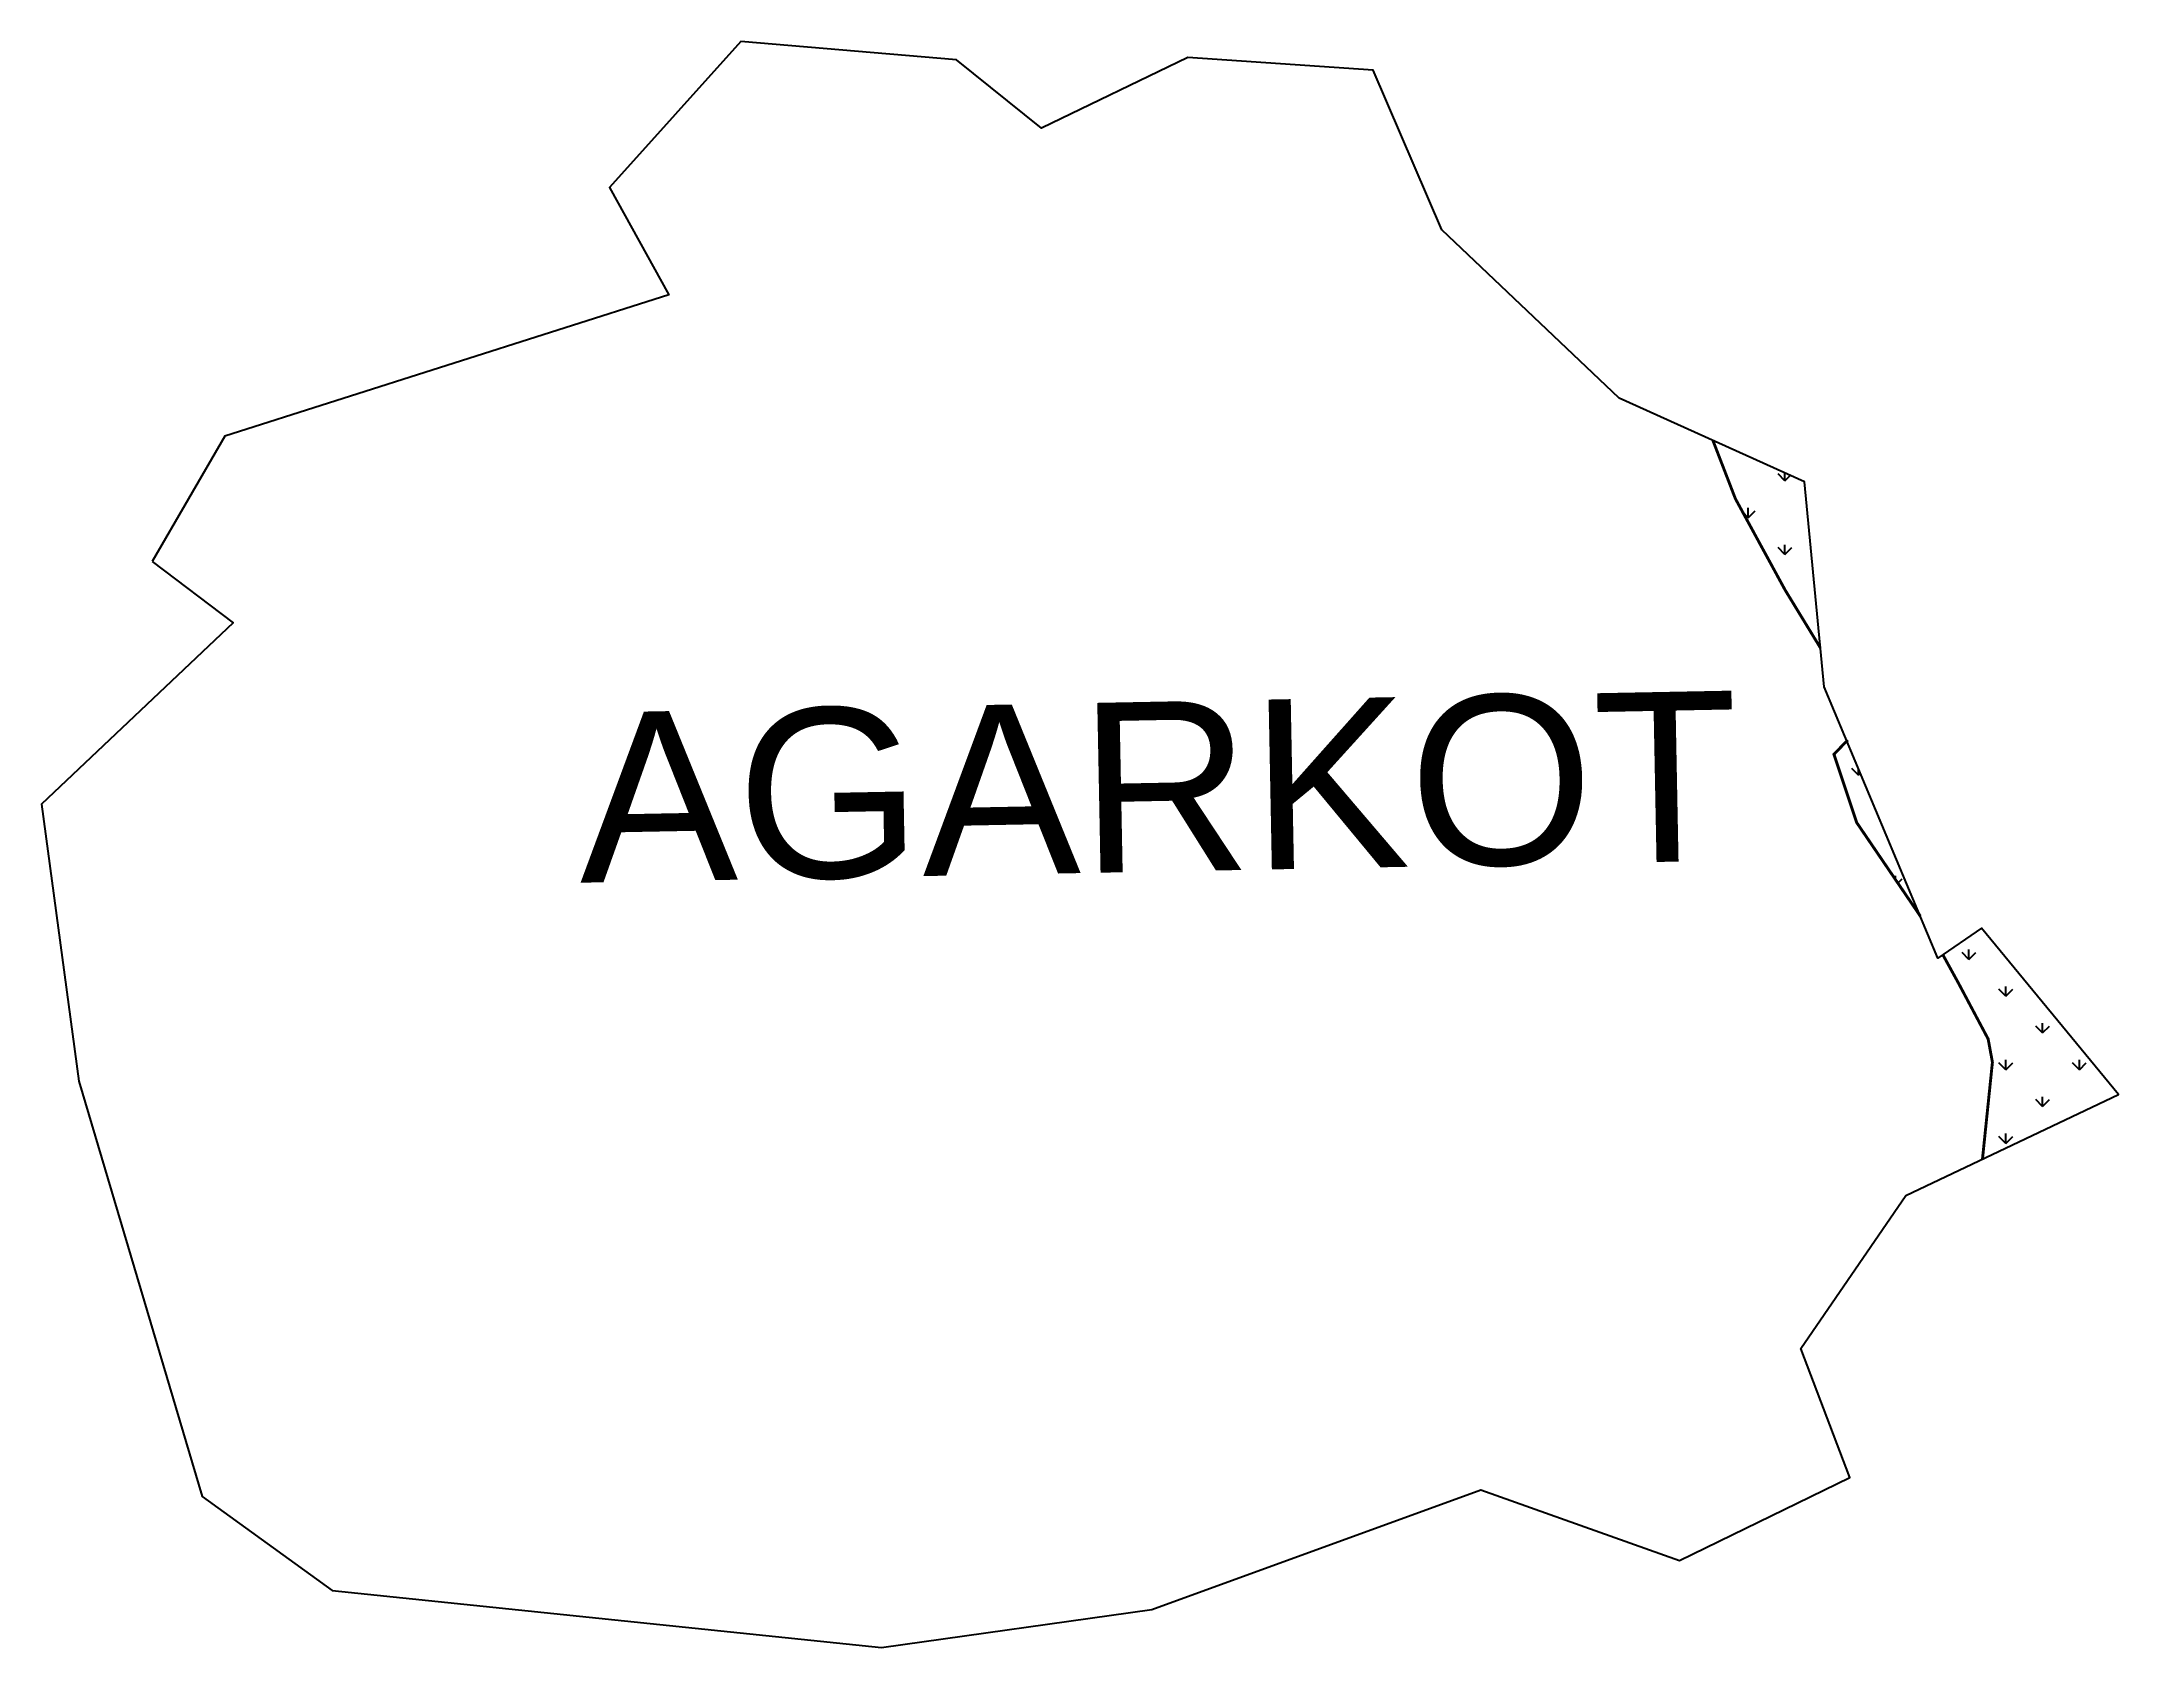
# Model space of a CAD drawing. Header units: metres. Extents: x 280926 to 281644, y 2051707 to 2052262.
import ezdxf

# ---------------------------------------------------------------- set-up
doc = ezdxf.new("R2010")
doc.units = ezdxf.units.M
doc.header["$MEASUREMENT"] = 0
for name, color, linetype in [('MANGROOVE BUFFER ZONE', 120, 'Continuous'), ('village', 3, 'Continuous'), ('VILLAGE NAME', 250, 'Continuous')]:
    doc.layers.add(name, color=color, linetype=linetype)
doc.styles.get("Standard").update_dxf_attribs({"font": 'simplex.shx'})

msp = doc.modelspace()

# ---------------------------------------------------------------- hatches: boundary and pattern name
at = {"layer": 'MANGROOVE BUFFER ZONE'}
h = msp.add_hatch(dxfattribs=at)
h.set_pattern_fill('GRASS', color=256, scale=18)
h.paths.add_polyline_path([(281535.64, 2052109.8), (281504.01, 2052124.1), (281511.77, 2052104), (281528.94, 2052072.47), (281541.17, 2052052.42)])
h = msp.add_hatch(dxfattribs=at)
h.set_pattern_fill('GRASS', color=256, scale=18)
h.paths.add_polyline_path([(281550.32, 2052020.25), (281545.86, 2052015.57), (281553.72, 2051992), (281575.76, 2051959.6)])
h = msp.add_hatch(dxfattribs=at)
h.set_pattern_fill('GRASS', color=256, scale=18)
h.paths.add_polyline_path([(281596.92, 2051955.46), (281583.53, 2051946.27), (281588.91, 2051936.49), (281599.19, 2051917.15), (281600.67, 2051909.11), (281597.23, 2051875.63), (281644.26, 2051897.95)])

# ---------------------------------------------------------------- linework, layer by layer
at = {"color": 3, "flags": 128}
msp.add_lwpolyline([(280989.31, 2052125.59), (280964.2, 2052082.29)], dxfattribs=at)
at = {"layer": 'MANGROOVE BUFFER ZONE', "const_width": 1, "flags": 128}
for points in [[(281504.01, 2052124.1), (281511.77, 2052104), (281528.94, 2052072.47), (281541.17, 2052052.42)], [(281550.62, 2052020.57), (281545.86, 2052015.57), (281553.72, 2051992), (281575.76, 2051959.6)], [(281583.53, 2051946.27), (281588.91, 2051936.49), (281599.19, 2051917.15), (281600.67, 2051909.11), (281597.23, 2051875.63)]]:
    msp.add_lwpolyline(points, dxfattribs=at)
at = {"layer": 'village', "color": 3}
msp.add_lwpolyline([(280964.2, 2052082.29), (280992.24, 2052061.1), (280925.94, 2051998.31), (280938.86, 2051902.59), (280981.48, 2051758.97), (281026.46, 2051726.46), (281216.4, 2051706.72), (281309.96, 2051719.84), (281423.76, 2051761.28), (281492.42, 2051736.76), (281551.41, 2051765.54), (281534.42, 2051810.08), (281570.72, 2051863.06), (281644.26, 2051897.95), (281596.92, 2051955.46), (281581.84, 2051945.11), (281542.46, 2052038.99), (281535.64, 2052109.8), (281471.6, 2052138.76), (281410.3, 2052196.94), (281386.49, 2052252.22), (281322.43, 2052256.63), (281271.77, 2052232.13), (281242.33, 2052255.8), (281167.81, 2052262.1), (281122.35, 2052211.57), (281142.87, 2052174.49), (280989.31, 2052125.59)], dxfattribs=at)

# ---------------------------------------------------------------- texts
at = {"layer": 'VILLAGE NAME', "insert": (281111.08, 2052029.93), "char_height": 58.7483, "attachment_point": 1, "rotation": 1.10283}
msp.add_mtext_dynamic_manual_height_columns('{\\fArial|b0|i0|c0|p34;AGARKOT}', width=726.9295, gutter_width=543.74, heights=[0], dxfattribs=at)

doc.saveas('drawing.dxf')
